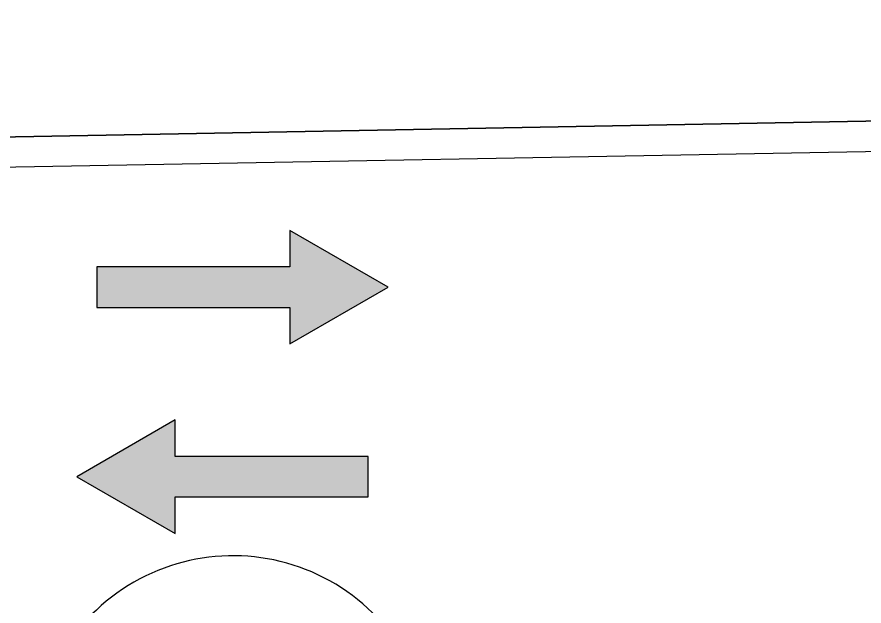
# Model space of a CAD drawing. Extents: x -30 to 1202, y 231 to 898.
# Drawn here: x 61.53 to 69.94, y 435.44 to 441.28 of the extents above; entities that cross this region are included whole.
import ezdxf

# ---------------------------------------------------------------- set-up
doc = ezdxf.new("R2010")
doc.units = 0
doc.header["$LTSCALE"] = 0.04
for name, color, linetype in [('PISO', 1, 'CONTINUOUS'), ('PISOS', 1, 'CONTINUOUS'), ('VISTA', 2, 'CONTINUOUS')]:
    doc.layers.add(name, color=color, linetype=linetype)

# ---------------------------------------------------------------- blocks, each defined once
blk = doc.blocks.new('fl')
at = {"layer": 'PISOS'}
blk.add_hatch(color=9, dxfattribs=at).paths.add_polyline_path([(0, 0), (-0.5629, -0.975), (-0.2013, -0.975), (-0.2013, -2.8942), (0.2013, -2.8942), (0.2013, -0.975), (0.5629, -0.975)])
blk.add_lwpolyline([(-0.2013, -0.975), (-0.2013, -2.8942), (0.2013, -2.8942), (0.2013, -0.975), (0.5629, -0.975), (0, 0), (-0.5629, -0.975)], close=True, dxfattribs=at)

msp = doc.modelspace()

# ---------------------------------------------------------------- linework, layer by layer
at = {"layer": 'PISO', "color": 1}
msp.add_line((126.377, 441.2805), (42.5094, 439.7429), dxfattribs=at)
at = {"layer": 'PISO'}
msp.add_arc((63.6725, 433.9583), 1.9769, 0, 182.66404, dxfattribs=at)
at = {"layer": 'VISTA', "color": 1}
for p, q in [((46.0694, 439.8082), (107.2756, 440.9291)), ((46.3094, 439.5162), (106.9849, 440.6201))]:
    msp.add_line(p, q, dxfattribs=at)

# ---------------------------------------------------------------- block references
at = {"layer": 'PISOS'}
for p, rotation in [((65.2135, 438.5993), 270), ((62.122, 436.7193), 90)]:
    msp.add_blockref('fl', p, dxfattribs=dict(at, rotation=rotation))

doc.saveas('drawing.dxf')
